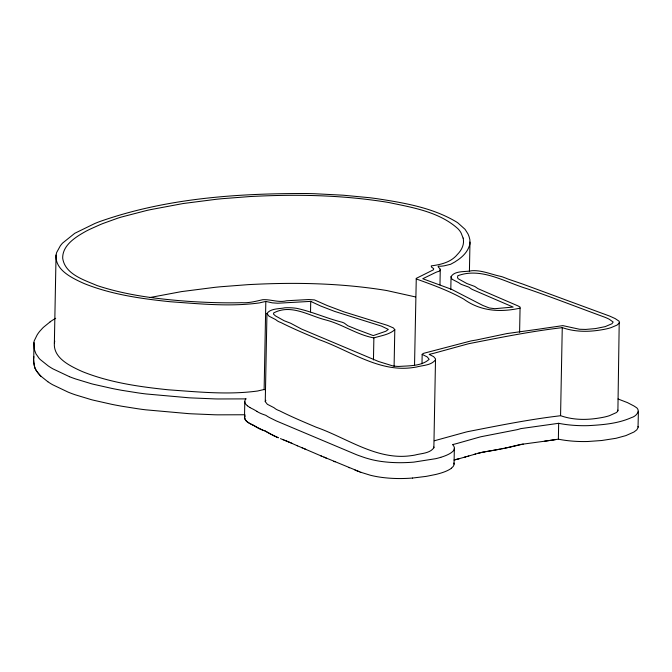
<?xml version="1.0" encoding="UTF-8"?>
<svg xmlns="http://www.w3.org/2000/svg" width="672" height="672" viewBox="0 0 672 672"><rect width="100%" height="100%" fill="white"/><g stroke="black" fill="none" stroke-linecap="round" stroke-linejoin="round"><path stroke-width="1.01" d="M434.356 440.765L465.545 432.18A37.615 10.811 1.1 0 1 467.704 431.651C498.086 425.704 528.31 419.58 559.104 415.909A35.33 10.156 1.1 0 1 560.566 415.674C572.695 419.975 585.816 420.16 598.416 418.135A47.67 13.7 1.1 0 0 602.935 417.346L604.372 417.052A36.011 10.349 1.1 0 0 609.588 415.624L616.249 412.633L617.543 411.508L617.904 410.096M617.896 410.802L619.231 321.3L615.157 318.578L609.773 316.134L524.681 284.794A57.683 16.573 1.1 0 0 522.186 283.87L508.847 279.342A30.055 8.635 1.1 0 1 506.503 278.418L502.505 276.898A22.756 6.544 1.1 0 0 499.85 276.192C490.552 274.168 481.555 270.052 471.82 270.724C465.293 272.143 454.734 270.396 451.046 276.696L450.803 289.481M451.046 276.696L451.979 279.182L458.346 282.517A16.212 4.662 1.1 0 1 459.127 282.996L459.673 283.399A29.66 8.526 1.1 0 0 461.362 284.407L468.812 287.12L470.786 288.54A21.739 6.25 1.1 0 0 472.534 289.556L513.139 307.079L494.768 308.692L489.224 307.961L482.756 305.407L451.408 289.262L422.747 278.737L435.28 272.639A56.406 16.212 1.1 0 1 437.144 271.841C445.687 270.001 433.037 265.406 440.689 266.246A22.856 6.569 1.1 0 0 442.739 266.028A23.839 6.854 1.1 0 0 444.192 265.826L450.601 264.298L455.129 261.811A32.558 9.358 1.1 0 1 455.75 261.332C461.605 257.737 467.216 252.596 469.35 245.876A128.73 36.994 1.1 0 0 469.888 243.566L469.888 239.786L469.115 236.729A366.064 105.193 1.1 0 0 467.981 233.915L465.058 229.32L458.027 223.02A58.498 16.808 1.1 0 0 455.75 221.525C431.995 207.53 404.074 202.868 377.227 198.719A301.594 86.663 1.1 0 0 369.97 197.753L343.266 195.216L314.622 193.729A126.025 36.212 1.1 0 0 306.583 193.528C236.779 193.351 165.388 198.257 99.137 221.785A185.716 53.365 1.1 0 0 94.76 223.532L74.76 233.302L62.563 243.104A222.802 64.025 1.1 0 0 60.27 245.918L56.616 252.58L56.053 255.066L54.365 343.157C53.34 357 67.654 364.661 78.33 369.751A326.987 93.962 1.1 0 0 82.53 371.658C109.864 382.637 139.39 386.795 168.529 389.819C198.114 391.902 228.245 395.035 257.729 390.986A163.741 47.057 1.1 0 1 263.432 389.659A29.602 8.509 1.1 0 1 264.13 389.508L265.314 389.836M33.692 361.091L34.02 341.687A67.183 19.303 1.1 0 1 34.364 340.544L37.01 335.168A222.844 64.033 1.1 0 1 39.791 331.237L42.672 328.062A127.47 36.632 1.1 0 1 44.008 326.836L50.14 321.871M253.184 425.208C249.85 423.444 245.062 421.714 244.499 417.455L244.801 401.587M264.13 389.508L265.826 301.426A29.602 8.509 1.1 0 0 265.129 301.577A163.741 47.057 1.1 0 0 259.417 302.904C229.942 306.953 199.802 303.82 170.218 301.728C141.086 298.712 111.552 294.554 84.227 283.576A326.987 93.962 1.1 0 1 80.027 281.669C69.359 276.578 55.02 268.909 56.053 255.066M619.592 322.72L617.047 325.08L611.276 327.541A36.011 10.349 1.1 0 1 606.06 328.969L604.624 329.263A47.67 13.7 1.1 0 1 600.104 330.053C587.504 332.069 574.384 331.892 562.262 327.592A35.33 10.156 1.1 0 0 560.792 327.827C530.006 331.498 499.775 337.621 469.392 343.568A37.615 10.811 1.1 0 0 467.233 344.098L434.75 353.027A60.488 17.38 1.1 0 1 431.172 353.884L429.467 354.312A11.466 3.293 1.1 0 0 429.164 354.396L433.642 356.639L435.523 358.873L433.86 447.762C429.845 453.541 421.201 453.314 415.002 455.053A27.208 7.82 1.1 0 1 411.919 455.549C377.261 460.916 347.441 438.178 316.184 427.216C303.778 421.966 291.337 416.741 279.384 410.71A23.755 6.829 1.1 0 1 275.276 408.685L274.588 408.148A19.337 5.561 1.1 0 0 273.588 407.484L267.338 404.275L265.264 401.612L266.952 313.53C270.53 308.272 279.283 309.028 284.928 307.784A18.127 5.208 1.1 0 1 296.579 308.322C312.152 311.598 326.634 318.41 342.132 322.216A27.065 7.778 1.1 0 1 344.341 323.165L347.827 325.769L354.707 328.558A43.84 12.6 1.1 0 0 356.269 329.238L373.262 335.597L385.879 331.237L388.307 329.406L381.478 326.105L334.589 311.38L320.561 305.97L310.724 301.384L277.67 303.223L272.278 302.854L265.826 301.426M310.523 311.867L310.724 301.384M373.456 359.94L373.876 337.915C380.814 335.714 389.407 334.681 394.8 329.683L393.397 327.944L387.542 325.391L344.072 311.892L327.23 305.558L314.504 299.922L308.792 299.544L292.622 300.426A164.237 47.191 1.1 0 1 286.642 300.77C278.502 302.862 270.707 299.191 262.735 299.704C255.788 301.3 248.842 303.19 241.634 302.694C223.768 303.148 205.892 302.492 188.059 301.325C157.332 299.023 126.378 295.277 97.012 285.541C84.092 279.922 64.949 274.302 62.681 258.157C62.42 245.036 75.995 236.804 86.15 231.143A240.542 69.124 1.1 0 1 90.174 229.127L99.935 224.742A168.47 48.409 1.1 0 1 103.429 223.331L117.214 218.366A80.699 23.192 1.1 0 1 121.271 217.081L146.572 210.512A91.778 26.376 1.1 0 1 151.435 209.471L183.17 203.524L216.367 199.273A192.041 55.188 1.1 0 1 222.104 198.694L249.623 196.577A132.409 38.052 1.1 0 1 255.662 196.274C297.536 194.242 339.696 195.166 381.217 201.314A135.887 39.052 1.1 0 1 388.634 202.49C412.558 207.53 438.959 211.722 457.783 228.589A112.342 32.281 1.1 0 1 459.354 230.345A118.936 34.18 1.1 0 1 460.219 231.521A102.068 29.333 1.1 0 1 461.236 233.302L463.1 238.064M394.094 366.391L394.8 329.683M414.54 364.913L416.27 278.368L433.448 269.808L433.709 268.699L431.432 267.002L431.264 265.885C440.849 264.592 450.853 262.399 457.388 254.461C461.185 250.622 464.125 245.414 463.436 239.854A129.192 37.12 1.1 0 0 463.1 238.064M421.991 363.787L422.167 354.346L423.528 353.346L471.038 340.922A98.532 28.316 1.1 0 1 476.238 340.04L506.923 333.572L537.835 329.288A183.658 52.777 1.1 0 0 543.186 328.482L562.85 325.626L579.533 329.263L585.698 329.431L595.392 328.6L605.228 326.617L611.94 323.744L613.158 322.039L609.244 319.234A58.422 16.783 1.1 0 0 604.674 317.176C578.785 307.742 553.14 297.629 527.058 288.716C504.815 282.055 481.295 267.028 457.825 275.73L457.531 277.528L458.111 278.704L466.914 283.559L474.751 286.44L478.01 288.666L518.154 305.978L520.111 307.087L520.061 308.137C500.371 312.547 480.43 311.27 463.756 299.107C448.694 290.615 432.331 284.718 416.186 278.922M439.967 284.878L440.269 269.144M454.045 464.192L454.348 448.325M469.417 271.429L469.98 242.063M519.599 332.254L520.061 308.137M545.387 441.101L558.365 439.16L558.667 423.301A41.773 12.004 1.1 0 0 588.176 425.645C602.809 424.83 617.938 423.662 631.487 417.589C636.317 416.38 641.676 410.029 635.191 406.787A60.841 17.48 1.1 0 0 633.839 405.922L627.438 402.604L618.022 398.983M560.566 415.674L562.262 327.592M558.356 439.169A41.773 12.004 1.1 0 0 587.874 441.504L601.768 440.504L616.048 438.287L625.85 435.616L633.948 432.02L636.804 429.82L638.022 427.72L638.4 411.289M33.6 358.814L33.709 357.546A67.183 19.303 1.1 0 1 33.936 356.74M33.911 342.636L34.322 348.97A123.035 35.356 1.1 0 0 34.734 350.557L35.986 353.917L38.002 356.723A69.468 19.958 1.1 0 0 40.253 359.537L48.14 365.854A136.492 39.22 1.1 0 0 52.962 368.878L69.476 376.69M253.058 425.149C249.614 423.436 242.928 420.588 244.978 415.733M244.499 417.455L244.902 415.876M54.365 343.157L54.751 341.048M265.264 401.612L265.835 400.294M435.557 359.68C431.533 365.459 422.89 365.232 416.69 366.971A27.208 7.82 1.1 0 1 413.616 367.466C379.47 372.826 350.036 350.616 319.284 339.721C306.432 334.253 293.471 328.902 281.081 322.627A23.755 6.829 1.1 0 1 276.965 320.603L276.276 320.065A19.337 5.561 1.1 0 0 275.285 319.402L269.035 316.193L266.952 313.53M451.366 468.241L453.13 466.519A42.815 12.306 1.1 0 0 453.894 462.991M55.684 318.284L52.66 320.116A108.217 31.097 1.1 0 0 50.131 321.871M440.782 457.338L437.766 458.178A46.242 13.289 1.1 0 1 435.548 458.707L413.826 462.118A55.877 16.061 1.1 0 1 403.519 462.664A42.05 12.088 1.1 0 1 379.344 461.152A44.873 12.894 1.1 0 1 370.532 459.329L366.164 458.102A85.814 24.662 1.1 0 1 363.468 457.22L358.352 455.414A102.287 29.392 1.1 0 1 356.311 454.633L276.562 421.033A44.478 12.785 1.1 0 1 275.486 420.521L271.354 418.48A62.21 17.875 1.1 0 1 266.725 415.901L266.406 415.699A30.752 8.837 1.1 0 1 265.927 415.346L264.062 414.708A42.966 12.348 1.1 0 1 256.864 411.365M467.872 456.254L478.103 453.281M473.836 454.516L474.289 454.381M474.743 454.247L475.658 453.986M468.829 455.977L458.573 458.858M477.725 453.39L483.034 452.13M465.343 456.977L465.856 456.834M464.327 457.254L464.839 457.12M478.674 453.121L482.194 452.29M459.581 458.581L453.995 460.043M458.228 458.942L454.465 459.925M506.982 447.737L520.54 444.478L544.874 441.168M510.56 446.981L523.261 444.074M509.544 447.199L510.048 447.09M508.519 447.418L509.032 447.308M508.007 447.527L505.949 447.955M505.436 448.056L501.606 448.846M504.916 448.165L506.461 447.846M502.782 448.602L503.882 448.375M502.194 448.728L490.19 450.92M500.43 449.081L491.736 450.668M149.738 297.562L181.482 291.606L214.679 287.356A192.041 55.188 1.1 0 1 220.416 286.776L247.926 284.659A132.409 38.052 1.1 0 1 253.974 284.357C295.848 282.324 338.008 283.248 379.52 289.397A135.887 39.052 1.1 0 1 386.946 290.581L415.514 296.94M482.647 452.206L484.193 451.92M483.806 451.987L491.224 450.752M484.386 451.878L487.603 451.332M558.667 423.301L521.052 428.585A7.174 2.066 1.1 0 0 520.632 428.652A45.545 13.087 1.1 0 1 517.306 429.635L481.202 436.691A23.226 6.678 1.1 0 0 479.405 437.144L456.481 443.629A95.231 27.367 1.1 0 1 454.776 444.058L452.542 444.595A42.806 12.298 1.1 0 1 453.214 451.013L451.676 452.382A56.112 16.128 1.1 0 1 440.731 457.321M488.116 451.248L488.636 451.164M555.601 439.606L553.753 439.891M489.149 451.08L489.67 450.996M553.291 439.967L544.362 441.244M412.499 478.061L426.056 476.389A78.263 22.487 1.1 0 0 427.913 476.045L435.246 474.566A46.242 13.289 1.1 0 0 437.464 474.037L440.479 473.197A56.112 16.128 1.1 0 0 451.424 468.25M246.002 398.882L218.056 398.966A93.92 26.989 1.1 0 1 214.838 398.899L192.276 397.958A144.522 41.53 1.1 0 1 189.126 397.799L146.118 393.968A88.595 25.46 1.1 0 1 135.29 392.456L123.875 390.65A67.099 19.278 1.1 0 1 120.96 390.163L115.231 389.096A128.251 36.851 1.1 0 1 111.829 388.408L93.794 384.35A82.219 23.629 1.1 0 1 91.594 383.796L75.827 379.016A105.16 30.223 1.1 0 1 69.485 376.69M244.969 414.758L217.753 414.834A93.92 26.989 1.1 0 1 214.536 414.767L191.974 413.826A144.522 41.53 1.1 0 1 188.824 413.658L145.807 409.828A88.595 25.46 1.1 0 1 134.988 408.316L123.572 406.51A67.099 19.278 1.1 0 1 120.658 406.022L114.929 404.964A128.251 36.851 1.1 0 1 111.527 404.275L93.492 400.21A82.219 23.629 1.1 0 1 91.291 399.655L75.516 394.876A106.789 30.685 1.1 0 1 68.048 392.087L52.66 384.745A136.492 39.22 1.1 0 1 47.83 381.721M373.876 337.915C356.731 334.706 342.275 324.156 325.618 319.906C308.809 315.672 290.959 303.652 273.638 312.967L273.546 314.16L275.461 315.882L284.172 320.754L290.531 323.19L301.61 329.087L378.42 361.452L392.834 365.921A14.742 4.234 1.1 0 0 398.815 366.45C408.794 365.694 421.436 366.391 429.131 359.335L427.35 357.017L422.167 354.346M264.558 430.844L265.23 431.071M264.163 430.71L259.073 428.652L253.319 425.267L253.982 425.578M265.096 431.029L273.974 435.767M265.49 431.164L270.866 434.255M360.948 472.315L370.213 475.196A45.242 13.003 1.1 0 0 377.84 476.801A42.05 12.088 1.1 0 0 403.2 478.514A55.499 15.952 1.1 0 0 412.49 478.052M263.5 430.483L255.931 426.737M361.208 472.416L320.687 455.75M359.092 471.66L359.621 471.845M358.05 471.274L358.562 471.467M357.529 471.08L355.001 470.089M280.451 438.64L283.777 439.942M282.484 439.429L289.859 442.445M284.634 440.278L285.062 440.454M285.491 440.622L288.506 441.865M278.368 437.8L274.176 435.868M348.634 467.477L349.364 467.779M278.006 437.648L273.773 435.666M302.408 447.913L297.226 445.721M333.841 461.311L335.093 461.832M301.93 447.712L321.443 456.07M323.912 457.12L326.39 458.17M303.349 448.308L303.82 448.51M304.29 448.703L304.752 448.904M288.96 442.058L297.461 445.822M305.222 449.106L305.684 449.308M290.758 442.831L291.203 443.033M291.64 443.226L292.085 443.419M271.984 434.776L273.58 435.557M254.117 425.636L255.142 426.132M249.858 407.484L247.363 405.787M256.922 411.356L253.361 409.282A71.098 20.429 1.1 0 1 249.841 407.484M47.83 381.721L40.186 375.606L37.674 372.54L40.967 376.295M36.641 371.095L37.632 372.464M33.634 359.772C33.566 364.216 34.524 368.962 37.565 372.338M36.557 371.003L35.154 368.458M34.65 367.013L33.709 361.36M34.717 367.206L35.045 368.13M638.047 426.518L638.098 427.148M433.835 446.956L433.86 447.762M247.481 405.779A40.538 11.651 1.1 0 1 245.902 398.874"/></g></svg>
